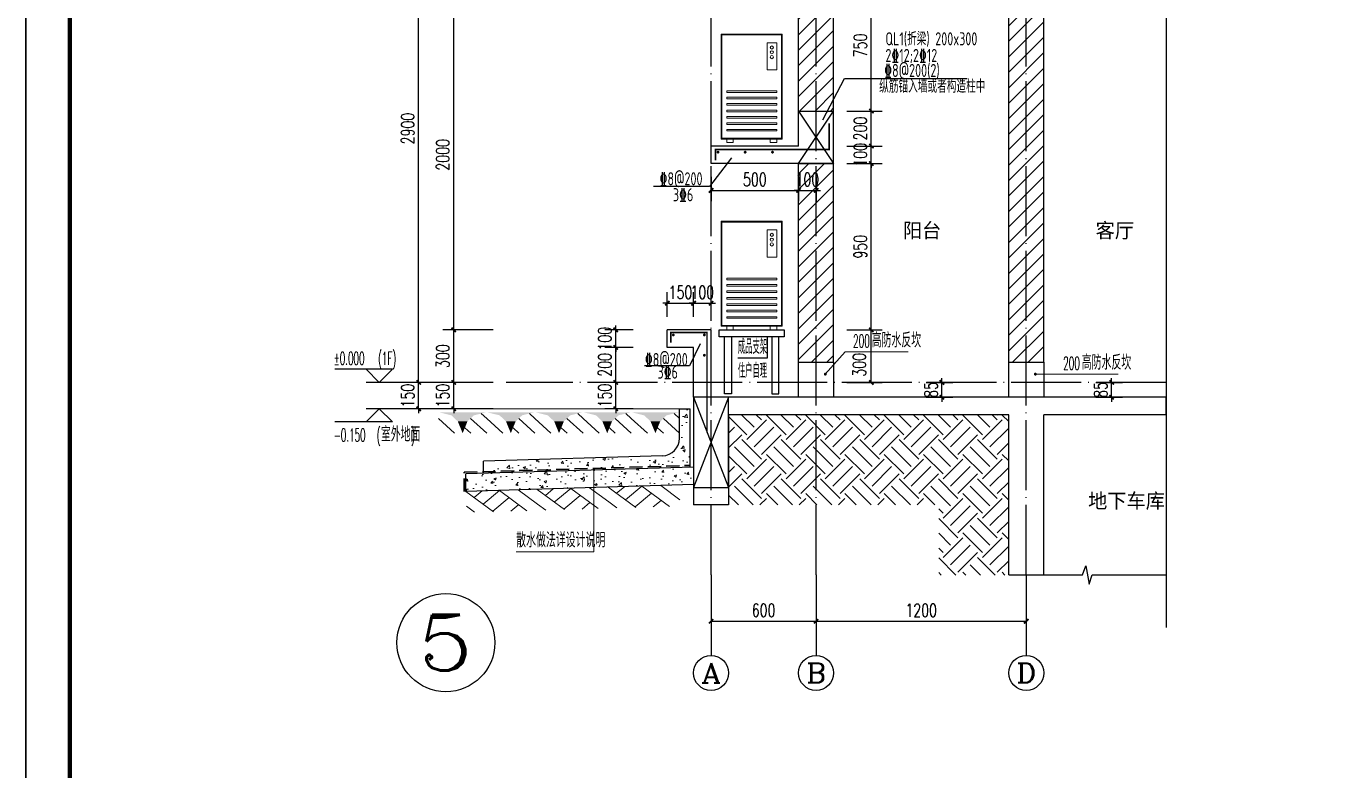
# Model space of a CAD drawing. Extents: x 393367 to 3005760, y 4998 to 826018.
# Drawn here: x 2850755 to 2858180, y 441429 to 445679 of the extents above; entities that cross this region are included whole.
import ezdxf
from ezdxf.enums import TextEntityAlignment as Align

# ---------------------------------------------------------------- set-up
doc = ezdxf.new("R2010")
doc.units = 0
doc.header["$LTSCALE"] = 1000
doc.linetypes.add('DASH', pattern=[0.35, 0.25, -0.1])
doc.linetypes.add('DOTE', pattern=[2.42, 2, -0.2, 0.02, -0.2])
doc.layers.get('0').update_dxf_attribs({"linetype": 'CONTINUOUS'})
doc.layers.get('Defpoints').update_dxf_attribs({"linetype": 'CONTINUOUS'})
for name, color, linetype in [('AXIS', 3, 'CONTINUOUS'), ('AXIS_TEXT', 7, 'CONTINUOUS'), ('COLUMN', 140, 'CONTINUOUS'), ('DIM_ELEV', 3, 'CONTINUOUS'), ('DIM_SYMB', 3, 'CONTINUOUS'), ('DOTE', 8, 'DOTE'), ('PUB_DIM', 3, 'CONTINUOUS'), ('PUB_HATCH', 8, 'CONTINUOUS'), ('PUB_TEXT', 7, 'CONTINUOUS'), ('S-大样-砼线', 7, 'CONTINUOUS'), ('S-引出线', 40, 'CONTINUOUS'), ('TEXT', 7, 'CONTINUOUS'), ('WALL', 130, 'CONTINUOUS'), ('图框', 7, 'CONTINUOUS'), ('空调外机', 8, 'CONTINUOUS')]:
    doc.layers.add(name, color=color, linetype=linetype)
for name, color, linetype, lineweight in [('DIM_IDEN', 3, 'CONTINUOUS', 15), ('REIN', 1, 'CONTINUOUS', 18), ('填充', 251, 'CONTINUOUS', 5), ('平面-排水沟', 86, 'CONTINUOUS', 15), ('平面-空调室外机', 143, 'CONTINUOUS', 9), ('立面-中轮廓线', 30, 'CONTINUOUS', 35), ('粉刷', 251, 'CONTINUOUS', 9)]:
    doc.layers.add(name, color=color, linetype=linetype, lineweight=lineweight)
doc.layers.add('yichutu', color=7, linetype='CONTINUOUS', true_color=0xffffff, plot=False)
doc.styles.add('_TCH_AXIS', font='COMPLEX', dxfattribs={"bigfont": 'GBCBIG'})
doc.styles.add('_TCH_DIM', font='simplex.shx', dxfattribs={"width": 0.65, "bigfont": 'gbcbig.shx'})
doc.styles.add('_TCH_DIM_T3', font='SIMPLEX', dxfattribs={"width": 0.705882, "bigfont": 'GBCBIG'})
doc.styles.add('COMPLEX', font='COMPLEX')
doc.styles.add('DIM_FONT_T3', font='SIMPLEX', dxfattribs={"width": 0.705882, "bigfont": 'GBCBIG'})
doc.styles.add('TSSD_Rein', font='Tssdeng.shx', dxfattribs={"width": 0.7, "bigfont": 'hztxt.shx'})
doc.dimstyles.new('_TCH_ARCH&&25', dxfattribs={"dimtxt": 74.375, "dimasz": 25, "dimexe": 62.5, "dimexo": 75, "dimgap": 25, "dimtad": 1, "dimdec": 0, "dimzin": 0, "dimdsep": 46, "dimtxsty": '_TCH_DIM_T3', "dimblk": 'ARCHTICK', "dimcen": 0.09, "dimclrt": 7, "dimazin": 2, "dimtfac": 1, "dimtdec": 0, "dimtix": 1, "dimtmove": 2, "dimatfit": 3, "dimfxl": 1, "dimtolj": 1, "dimtzin": 0, "dimarcsym": 0})
pattern_1 = [(45, (1989258.5, 569628.79), (0, 224.506403), [158.75, -158.75]), (45, (1989216.41, 569670.88), (0, 224.506403), [158.75, -158.75]), (45, (1989174.32, 569712.98), (0, 224.506403), [158.75, -158.75]), (135, (1989174.32, 569741.04), (-224.506403, 0), [158.75, -158.75]), (135, (1989216.41, 569783.13), (-224.506403, 0), [158.75, -158.75]), (135, (1989258.5, 569825.23), (-224.506403, 0), [158.75, -158.75])]
pattern_2 = [(50, (28072.99, 249033.25), (143.452037, -12.550427), [15, -165]), (355, (28072.99, 249033.25), (-27.750267, 150.438427), [12, -132]), (100.4514, (28084.94, 249032.2), (115.701876, 137.88791), [12.74804, -140.22842]), (46.1842, (28072.99, 249073.25), (213.44821, -33.1038), [22.5, -247.5]), (96.6356, (28090.77, 249070.5), (186.93254, 194.82357), [19.12206, -210.3426]), (351.1842, (28072.99, 249073.25), (186.93239, 194.82372), [18, -198]), (21, (28092.99, 249063.25), (119.38141, -80.52378), [15, -165]), (326, (28092.99, 249063.25), (48.663066, 145.03001), [12, -132]), (71.4514, (28102.93, 249056.54), (168.044526, 64.5061), [12.74804, -140.22842]), (37.5, (28072.986, 249033.25), (2.431971, 66.578771), [0, -130.4, 0, -134, 0, -132.5]), (7.5, (28072.986, 249033.25), (52.613907, 78.882342), [0, -76.4, 0, -127.4, 0, -50.5]), (327.5, (28028.386, 249033.25), (106.764487, -4.510974), [0, -50, 0, -156, 0, -207]), (317.5, (28008.39, 249033.25), (116.637234, 20.020996), [0, -65, 0, -103.6, 0, -147])]
pattern_3 = [(45, (2411524.25, 612130.613), (-44.1941915, 44.1941915), [])]

# ---------------------------------------------------------------- blocks, each defined once
blk = doc.blocks.new('GFDDDDRG')
at = {"layer": '图框'}
blk.add_lwpolyline([(923310, -107437), (923310, -159999), (893610, -159999), (893610, -107437)], close=True, dxfattribs=at)
blk.add_lwpolyline([(923310, -107437), (923310, -159999), (893610, -159999), (893610, -107437)], close=True, dxfattribs=at)
at = {"layer": '图框', "const_width": 50}
blk.add_lwpolyline([(894110, -159499), (922810, -159499), (922810, -108687), (894110, -108687)], close=True, dxfattribs=at)
blk = doc.blocks.new('$LINEPAT$素土夯实')
at = {"color": 0}
for p, q in [((0, -210), (210, 0)), ((120, -300), (420, 0)), ((420, 0), (608, -188)), ((495, -300), (795, 0)), ((615, 0), (705, -90)), ((315, -105), (502, -293)), ((210, -210), (300, -300)), ((705, -300), (795, -210))]:
    blk.add_line(p, q, dxfattribs=at)
blk = doc.blocks.new('$LinePat$自然土壤')
at = {"color": 0}
for p, q in [((0, -90), (71, -19)), ((0, -300), (211, -89)), ((420, -300), (630, -90)), ((210, -300), (286, -224))]:
    blk.add_line(p, q, dxfattribs=at)
for points in [[(0, 0), (630, 0), (168, -45), (462, -45)], [(168, -45), (462, -45), (252, -132), (378, -132)], [(252, -132), (378, -132), (315, -300)]]:
    blk.add_solid(points, dxfattribs=at)
blk = doc.blocks.new('sanshui')
at = {"layer": '粉刷'}
h = blk.add_hatch(dxfattribs=at)
h.set_pattern_fill('混凝土', color=256, scale=20)
h.set_pattern_definition(pattern_2)
edge = h.paths.add_edge_path()
edge.add_line((346317.8, 427329.6), (346257.8, 427329.6))
edge.add_line((346257.8, 427329.6), (346257.8, 427160.3))
edge.add_arc((346157.8, 427160.3), 100, 271.71836, 360, ccw=False)
edge.add_line((346160.8, 427060.3), (345137.8, 427029.6))
edge.add_line((345137.8, 427029.6), (345137.8, 426969.6))
edge.add_line((345137.8, 426969.6), (346317.8, 427005))
edge.add_line((346317.8, 427005), (346317.8, 427329.6))
h = blk.add_hatch(dxfattribs=at)
h.set_pattern_fill('混凝土', color=256, scale=20)
h.set_pattern_definition(pattern_2)
h.paths.add_polyline_path([(346337.8, 426895.6), (346337.8, 426995.6), (345037.8, 426956.6), (345037.8, 426856.6)])
at = {"layer": 'COLUMN'}
for p, q in [((346257.8, 427329.6), (346317.8, 427329.6)), ((346257.8, 427160.3), (346257.8, 427329.6)), ((346317.8, 426995), (346317.8, 427329.6)), ((346160.8, 427060.3), (345137.8, 427029.6)), ((345137.8, 426959.6), (345137.8, 427029.6)), ((346338.1, 426995.6), (345037.8, 426956.6)), ((345037.8, 426856.6), (345037.8, 426956.6)), ((346338.1, 426895.6), (345037.8, 426856.6))]:
    blk.add_line(p, q, dxfattribs=at)
blk.add_arc((346157.8, 427160.3), 100, 271.71836, 0, dxfattribs=at)
at = {"layer": '立面-中轮廓线', "linetype": 'DASH', "ltscale": 0.3}
blk.add_lwpolyline([(345027.8, 426856.6), (345027.8, 426966.3), (346317.8, 427005)], dxfattribs=at)
at = {"layer": '粉刷'}
blk.add_line((344881.5, 427329.6), (346257.8, 427329.6), dxfattribs=at)
at = {"layer": '粉刷', "yscale": 0.4, "zscale": 0.4}
for name, p, xscale, rotation in [('$LinePat$自然土壤', (345156.8, 427309.6), -0.4369306507241237, 359.9999999999903), ('$LinePat$自然土壤', (345432, 427309.6), -0.4369306507241237, 359.9999999999903), ('$LinePat$自然土壤', (345707.3, 427309.6), -0.4369306507241237, 359.9999999999903), ('$LinePat$自然土壤', (345982.6, 427309.6), -0.4369306507241237, 359.9999999999903), ('$LinePat$自然土壤', (346257.8, 427309.6), -0.4369306507241237, 359.9999999999903), ('$LINEPAT$素土夯实', (345444.5, 426868.8), -0.5117605352322558, 1.718358001643932), ('$LINEPAT$素土夯实', (345851.2, 426881), -0.5117605352322558, 1.718358001643932), ('$LINEPAT$素土夯实', (346257.8, 426893.2), -0.5117605352322558, 1.718358001643932)]:
    blk.add_blockref(name, p, dxfattribs=dict(at, xscale=xscale, rotation=rotation))
blk = doc.blocks.new('kongtiao')
for p, q in [((-338.7, 49), (-338.7, -550.8)), ((11, 49), (-338.7, 49)), ((-334.1, 44.4), (-334.1, -546.2)), ((6.4, 44.4), (-334.1, 44.4)), ((6.4, -546.2), (6.4, 44.4)), ((11, -550.8), (11, 49)), ((-76.2, -0.5), (-76.2, -156.5)), ((-21.1, -0.5), (-76.2, -0.5)), ((-21.1, -156.5), (-21.1, -0.5)), ((-76.2, -156.5), (-21.1, -156.5)), ((-338.7, -550.8), (11, -550.8)), ((-334.1, -546.2), (6.4, -546.2)), ((-306.6, -550.8), (-306.6, -571.2)), ((-306.6, -571.2), (-269.8, -571.2)), ((-269.8, -571.2), (-269.8, -550.8)), ((-57.9, -571.2), (-57.9, -550.8)), ((-21.1, -571.2), (-57.9, -571.2)), ((-21.1, -550.8), (-21.1, -571.2))]:
    blk.add_line(p, q)
for points in [[(-306.6, -275.4), (-21.1, -275.4), (-21.1, -284.6), (-306.6, -284.6)], [(-306.6, -312.1), (-21.1, -312.1), (-21.1, -321.3), (-306.6, -321.3)], [(-306.6, -348.8), (-21.1, -348.8), (-21.1, -358), (-306.6, -358)], [(-306.6, -385.6), (-21.1, -385.6), (-21.1, -394.7), (-306.6, -394.7)], [(-306.6, -422.3), (-21.1, -422.3), (-21.1, -431.5), (-306.6, -431.5)], [(-306.6, -459), (-21.1, -459), (-21.1, -468.2), (-306.6, -468.2)], [(-306.6, -495.7), (-21.1, -495.7), (-21.1, -504.9), (-306.6, -504.9)]]:
    blk.add_lwpolyline(points, close=True)
for centre in [(-48.7, -28), (-48.7, -55.6), (-48.7, -83.1)]:
    blk.add_circle(centre, 9.18)
blk = doc.blocks.new('_ArchTick')
at = {"color": 0, "linetype": 'ByBlock', "const_width": 0.4}
blk.add_lwpolyline([(-0.5, -0.5), (0.5, 0.5)], dxfattribs=at)
blk = doc.blocks.new('*D1678')
at = {"layer": 'Defpoints', "color": 0, "transparency": 16777216}
for p in [(2855367.6, 445942.7), (2855582.8, 445942.7), (2855367.6, 445192.7)]:
    blk.add_point(p, dxfattribs=at)
at = {"layer": 'PUB_DIM', "color": 0, "lineweight": -2, "transparency": 16777216}
for p, q in [((2855442.6, 445942.7), (2855645.3, 445942.7)), ((2855582.8, 445192.7), (2855582.8, 445942.7)), ((2855442.6, 445192.7), (2855645.3, 445192.7))]:
    blk.add_line(p, q, dxfattribs=at)
at = {"layer": 'PUB_DIM', "color": 0, "lineweight": -2, "transparency": 16777216, "xscale": 25, "yscale": 25, "zscale": 25}
for p, rotation in [((2855582.8, 445942.7), 90), ((2855582.8, 445192.7), 270)]:
    blk.add_blockref('_ArchTick', p, dxfattribs=dict(at, rotation=rotation))
at = {"layer": 'PUB_DIM', "color": 7, "transparency": 16777216, "insert": (2855520.6, 445567.7), "char_height": 74.38, "attachment_point": 5, "rotation": 90, "style": '_TCH_DIM_T3'}
blk.add_mtext('\\A1;750', dxfattribs=at)
blk = doc.blocks.new('*D1679')
at = {"layer": 'Defpoints', "color": 0, "transparency": 16777216}
for p in [(2855367.6, 444992.7), (2855582.8, 444992.7), (2855367.6, 444892.7)]:
    blk.add_point(p, dxfattribs=at)
at = {"layer": 'PUB_DIM', "color": 0, "lineweight": -2, "transparency": 16777216}
for p, q in [((2855442.6, 444992.7), (2855645.3, 444992.7)), ((2855582.8, 444992.7), (2855582.8, 445017.7)), ((2855582.8, 444892.7), (2855582.8, 444992.7)), ((2855442.6, 444892.7), (2855645.3, 444892.7)), ((2855582.8, 444892.7), (2855582.8, 444867.7))]:
    blk.add_line(p, q, dxfattribs=at)
at = {"layer": 'PUB_DIM', "color": 0, "lineweight": -2, "transparency": 16777216, "xscale": 25, "yscale": 25, "zscale": 25}
for p, rotation in [((2855582.8, 444992.7), 270), ((2855582.8, 444892.7), 90)]:
    blk.add_blockref('_ArchTick', p, dxfattribs=dict(at, rotation=rotation))
at = {"layer": 'PUB_DIM', "color": 7, "transparency": 16777216, "insert": (2855520.6, 444942.7), "char_height": 74.38, "attachment_point": 5, "rotation": 90, "style": '_TCH_DIM_T3'}
blk.add_mtext('\\A1;100', dxfattribs=at)
blk = doc.blocks.new('*D1680')
at = {"layer": 'Defpoints', "color": 0, "transparency": 16777216}
for p in [(2855367.6, 444892.7), (2855582.8, 444892.7), (2855367.6, 443942.7)]:
    blk.add_point(p, dxfattribs=at)
at = {"layer": 'PUB_DIM', "color": 0, "lineweight": -2, "transparency": 16777216}
for p, q in [((2855442.6, 444892.7), (2855645.3, 444892.7)), ((2855582.8, 443942.7), (2855582.8, 444892.7)), ((2855442.6, 443942.7), (2855645.3, 443942.7))]:
    blk.add_line(p, q, dxfattribs=at)
at = {"layer": 'PUB_DIM', "color": 0, "lineweight": -2, "transparency": 16777216, "xscale": 25, "yscale": 25, "zscale": 25}
for p, rotation in [((2855582.8, 444892.7), 90), ((2855582.8, 443942.7), 270)]:
    blk.add_blockref('_ArchTick', p, dxfattribs=dict(at, rotation=rotation))
at = {"layer": 'PUB_DIM', "color": 7, "transparency": 16777216, "insert": (2855520.6, 444417.7), "char_height": 74.38, "attachment_point": 5, "rotation": 90, "style": '_TCH_DIM_T3'}
blk.add_mtext('\\A1;950', dxfattribs=at)
blk = doc.blocks.new('*D1681')
at = {"layer": 'Defpoints', "color": 0, "transparency": 16777216}
for p in [(2855367.6, 443942.7), (2855582.8, 443942.7), (2855367.6, 443642.7)]:
    blk.add_point(p, dxfattribs=at)
at = {"layer": 'PUB_DIM', "color": 0, "lineweight": -2, "transparency": 16777216}
for p, q in [((2855442.6, 443942.7), (2855645.3, 443942.7)), ((2855582.8, 443642.7), (2855582.8, 443942.7)), ((2855442.6, 443642.7), (2855645.3, 443642.7))]:
    blk.add_line(p, q, dxfattribs=at)
at = {"layer": 'PUB_DIM', "color": 0, "lineweight": -2, "transparency": 16777216, "xscale": 25, "yscale": 25, "zscale": 25}
for p, rotation in [((2855582.8, 443942.7), 90), ((2855582.8, 443642.7), 270)]:
    blk.add_blockref('_ArchTick', p, dxfattribs=dict(at, rotation=rotation))
at = {"layer": 'PUB_DIM', "color": 7, "transparency": 16777216, "insert": (2855514, 443743.1), "char_height": 74.38, "attachment_point": 5, "rotation": 90, "style": '_TCH_DIM_T3'}
blk.add_mtext('\\A1;300', dxfattribs=at)
blk = doc.blocks.new('*D1684')
at = {"layer": 'Defpoints', "color": 0, "transparency": 16777216}
for p in [(2854667.6, 444892.7), (2855167.6, 444892.7), (2855167.6, 444739.6)]:
    blk.add_point(p, dxfattribs=at)
at = {"layer": 'PUB_DIM', "color": 0, "lineweight": -2, "transparency": 16777216}
for p, q in [((2854667.6, 444817.7), (2854667.6, 444677.1)), ((2855167.6, 444817.7), (2855167.6, 444677.1)), ((2854667.6, 444739.6), (2855167.6, 444739.6))]:
    blk.add_line(p, q, dxfattribs=at)
at = {"layer": 'PUB_DIM', "color": 0, "lineweight": -2, "transparency": 16777216, "xscale": 25, "yscale": 25, "zscale": 25, "rotation": 180}
blk.add_blockref('_ArchTick', (2854667.6, 444739.6), dxfattribs=at)
at = {"layer": 'PUB_DIM', "color": 0, "lineweight": -2, "transparency": 16777216, "xscale": 25, "yscale": 25, "zscale": 25}
blk.add_blockref('_ArchTick', (2855167.6, 444739.6), dxfattribs=at)
at = {"layer": 'PUB_DIM', "color": 7, "transparency": 16777216, "insert": (2854917.6, 444801.8), "char_height": 74.38, "attachment_point": 5, "style": '_TCH_DIM_T3'}
blk.add_mtext('\\A1;500', dxfattribs=at)
blk = doc.blocks.new('*D1685')
at = {"layer": 'Defpoints', "color": 0, "transparency": 16777216}
for p in [(2855167.6, 444892.7), (2855267.6, 444892.7), (2855267.6, 444739.6)]:
    blk.add_point(p, dxfattribs=at)
at = {"layer": 'PUB_DIM', "color": 0, "lineweight": -2, "transparency": 16777216}
for p, q in [((2855167.6, 444817.7), (2855167.6, 444677.1)), ((2855267.6, 444817.7), (2855267.6, 444677.1)), ((2855167.6, 444739.6), (2855142.6, 444739.6)), ((2855167.6, 444739.6), (2855267.6, 444739.6)), ((2855267.6, 444739.6), (2855292.6, 444739.6))]:
    blk.add_line(p, q, dxfattribs=at)
at = {"layer": 'PUB_DIM', "color": 0, "lineweight": -2, "transparency": 16777216, "xscale": 25, "yscale": 25, "zscale": 25}
blk.add_blockref('_ArchTick', (2855167.6, 444739.6), dxfattribs=at)
at = {"layer": 'PUB_DIM', "color": 0, "lineweight": -2, "transparency": 16777216, "xscale": 25, "yscale": 25, "zscale": 25, "rotation": 180}
blk.add_blockref('_ArchTick', (2855267.6, 444739.6), dxfattribs=at)
at = {"layer": 'PUB_DIM', "color": 7, "transparency": 16777216, "insert": (2855217.6, 444801.8), "char_height": 74.38, "attachment_point": 5, "style": '_TCH_DIM_T3'}
blk.add_mtext('\\A1;100', dxfattribs=at)
blk = doc.blocks.new('*D1195')
at = {"layer": 'Defpoints', "color": 0, "transparency": 16777216}
for p in [(2855820.3, 443642.7), (2855986.2, 443642.7), (2855820.3, 443557.7)]:
    blk.add_point(p, dxfattribs=at)
at = {"layer": 'PUB_DIM', "color": 0, "lineweight": -2, "transparency": 16777216}
for p, q in [((2855986.2, 443642.7), (2855986.2, 443667.7)), ((2855895.3, 443642.7), (2856048.7, 443642.7)), ((2855986.2, 443557.7), (2855986.2, 443642.7)), ((2855895.3, 443557.7), (2856048.7, 443557.7)), ((2855986.2, 443557.7), (2855986.2, 443532.7))]:
    blk.add_line(p, q, dxfattribs=at)
at = {"layer": 'PUB_DIM', "color": 0, "lineweight": -2, "transparency": 16777216, "xscale": 25, "yscale": 25, "zscale": 25}
for p, rotation in [((2855986.2, 443642.7), 270), ((2855986.2, 443557.7), 90)]:
    blk.add_blockref('_ArchTick', p, dxfattribs=dict(at, rotation=rotation))
at = {"layer": 'PUB_DIM', "color": 7, "transparency": 16777216, "insert": (2855924, 443600.2), "char_height": 74.38, "attachment_point": 5, "rotation": 90, "style": '_TCH_DIM_T3'}
blk.add_mtext('\\A1;85', dxfattribs=at)
blk = doc.blocks.new('*D1269')
at = {"layer": 'Defpoints', "color": 0, "transparency": 16777216}
for p in [(2854567.6, 444095), (2854417.6, 443942.7), (2854567.6, 443942.7)]:
    blk.add_point(p, dxfattribs=at)
at = {"layer": 'PUB_DIM', "color": 0, "lineweight": -2, "transparency": 16777216}
for p, q in [((2854417.6, 444095), (2854392.6, 444095)), ((2854417.6, 444017.7), (2854417.6, 444157.5)), ((2854417.6, 444095), (2854567.6, 444095)), ((2854567.6, 444017.7), (2854567.6, 444157.5)), ((2854567.6, 444095), (2854592.6, 444095))]:
    blk.add_line(p, q, dxfattribs=at)
at = {"layer": 'PUB_DIM', "color": 0, "lineweight": -2, "transparency": 16777216, "xscale": 25, "yscale": 25, "zscale": 25}
blk.add_blockref('_ArchTick', (2854417.6, 444095), dxfattribs=at)
at = {"layer": 'PUB_DIM', "color": 0, "lineweight": -2, "transparency": 16777216, "xscale": 25, "yscale": 25, "zscale": 25, "rotation": 180}
blk.add_blockref('_ArchTick', (2854567.6, 444095), dxfattribs=at)
at = {"layer": 'PUB_DIM', "color": 7, "transparency": 16777216, "insert": (2854492.6, 444157.2), "char_height": 74.38, "attachment_point": 5, "style": '_TCH_DIM_T3'}
blk.add_mtext('\\A1;150', dxfattribs=at)
blk = doc.blocks.new('*D1270')
at = {"layer": 'Defpoints', "color": 0, "transparency": 16777216}
for p in [(2854667.6, 444095), (2854567.6, 443942.7), (2854667.6, 443942.7)]:
    blk.add_point(p, dxfattribs=at)
at = {"layer": 'PUB_DIM', "color": 0, "lineweight": -2, "transparency": 16777216}
for p, q in [((2854567.6, 444095), (2854542.6, 444095)), ((2854567.6, 444017.7), (2854567.6, 444157.5)), ((2854567.6, 444095), (2854667.6, 444095)), ((2854667.6, 444017.7), (2854667.6, 444157.5)), ((2854667.6, 444095), (2854692.6, 444095))]:
    blk.add_line(p, q, dxfattribs=at)
at = {"layer": 'PUB_DIM', "color": 0, "lineweight": -2, "transparency": 16777216, "xscale": 25, "yscale": 25, "zscale": 25}
blk.add_blockref('_ArchTick', (2854567.6, 444095), dxfattribs=at)
at = {"layer": 'PUB_DIM', "color": 0, "lineweight": -2, "transparency": 16777216, "xscale": 25, "yscale": 25, "zscale": 25, "rotation": 180}
blk.add_blockref('_ArchTick', (2854667.6, 444095), dxfattribs=at)
at = {"layer": 'PUB_DIM', "color": 7, "transparency": 16777216, "insert": (2854617.6, 444157.2), "char_height": 74.38, "attachment_point": 5, "style": '_TCH_DIM_T3'}
blk.add_mtext('\\A1;100', dxfattribs=at)
blk = doc.blocks.new('*D1271')
at = {"layer": 'Defpoints', "color": 0, "transparency": 16777216}
for p in [(2854123, 443942.7), (2854297.6, 443942.7), (2854297.6, 443842.7)]:
    blk.add_point(p, dxfattribs=at)
at = {"layer": 'PUB_DIM', "color": 0, "lineweight": -2, "transparency": 16777216}
for p, q in [((2854222.6, 443942.7), (2854060.5, 443942.7)), ((2854123, 443942.7), (2854123, 443967.7)), ((2854123, 443842.7), (2854123, 443942.7)), ((2854222.6, 443842.7), (2854060.5, 443842.7)), ((2854123, 443842.7), (2854123, 443817.7))]:
    blk.add_line(p, q, dxfattribs=at)
at = {"layer": 'PUB_DIM', "color": 0, "lineweight": -2, "transparency": 16777216, "xscale": 25, "yscale": 25, "zscale": 25}
for p, rotation in [((2854123, 443942.7), 270), ((2854123, 443842.7), 90)]:
    blk.add_blockref('_ArchTick', p, dxfattribs=dict(at, rotation=rotation))
at = {"layer": 'PUB_DIM', "color": 7, "transparency": 16777216, "insert": (2854060.8, 443892.7), "char_height": 74.38, "attachment_point": 5, "rotation": 90, "style": '_TCH_DIM_T3'}
blk.add_mtext('\\A1;100', dxfattribs=at)
blk = doc.blocks.new('*D1272')
at = {"layer": 'Defpoints', "color": 0, "transparency": 16777216}
for p in [(2854123, 443842.7), (2854297.6, 443842.7), (2854297.6, 443642.7)]:
    blk.add_point(p, dxfattribs=at)
at = {"layer": 'PUB_DIM', "color": 0, "lineweight": -2, "transparency": 16777216}
for p, q in [((2854222.6, 443842.7), (2854060.5, 443842.7)), ((2854123, 443642.7), (2854123, 443842.7)), ((2854222.6, 443642.7), (2854060.5, 443642.7))]:
    blk.add_line(p, q, dxfattribs=at)
at = {"layer": 'PUB_DIM', "color": 0, "lineweight": -2, "transparency": 16777216, "xscale": 25, "yscale": 25, "zscale": 25}
for p, rotation in [((2854123, 443842.7), 90), ((2854123, 443642.7), 270)]:
    blk.add_blockref('_ArchTick', p, dxfattribs=dict(at, rotation=rotation))
at = {"layer": 'PUB_DIM', "color": 7, "transparency": 16777216, "insert": (2854060.8, 443742.7), "char_height": 74.38, "attachment_point": 5, "rotation": 90, "style": '_TCH_DIM_T3'}
blk.add_mtext('\\A1;200', dxfattribs=at)
blk = doc.blocks.new('*D1273')
at = {"layer": 'Defpoints', "color": 0, "transparency": 16777216}
for p in [(2854123, 443642.7), (2854297.6, 443642.7), (2854297.6, 443492.7)]:
    blk.add_point(p, dxfattribs=at)
at = {"layer": 'PUB_DIM', "color": 0, "lineweight": -2, "transparency": 16777216}
for p, q in [((2854123, 443642.7), (2854123, 443667.7)), ((2854222.6, 443642.7), (2854060.5, 443642.7)), ((2854123, 443492.7), (2854123, 443642.7)), ((2854222.6, 443492.7), (2854060.5, 443492.7)), ((2854123, 443492.7), (2854123, 443467.7))]:
    blk.add_line(p, q, dxfattribs=at)
at = {"layer": 'PUB_DIM', "color": 0, "lineweight": -2, "transparency": 16777216, "xscale": 25, "yscale": 25, "zscale": 25}
for p, rotation in [((2854123, 443642.7), 270), ((2854123, 443492.7), 90)]:
    blk.add_blockref('_ArchTick', p, dxfattribs=dict(at, rotation=rotation))
at = {"layer": 'PUB_DIM', "color": 7, "transparency": 16777216, "insert": (2854060.8, 443567.7), "char_height": 74.38, "attachment_point": 5, "rotation": 90, "style": '_TCH_DIM_T3'}
blk.add_mtext('\\A1;150', dxfattribs=at)
blk = doc.blocks.new('*D1274')
at = {"layer": 'Defpoints', "color": 0, "transparency": 16777216}
for p in [(2856789.6, 443642.7), (2856955.5, 443642.7), (2856789.6, 443557.7)]:
    blk.add_point(p, dxfattribs=at)
at = {"layer": 'PUB_DIM', "color": 0, "lineweight": -2, "transparency": 16777216}
for p, q in [((2856955.5, 443642.7), (2856955.5, 443667.7)), ((2856864.6, 443642.7), (2857018, 443642.7)), ((2856955.5, 443557.7), (2856955.5, 443642.7)), ((2856864.6, 443557.7), (2857018, 443557.7)), ((2856955.5, 443557.7), (2856955.5, 443532.7))]:
    blk.add_line(p, q, dxfattribs=at)
at = {"layer": 'PUB_DIM', "color": 0, "lineweight": -2, "transparency": 16777216, "xscale": 25, "yscale": 25, "zscale": 25}
for p, rotation in [((2856955.5, 443642.7), 270), ((2856955.5, 443557.7), 90)]:
    blk.add_blockref('_ArchTick', p, dxfattribs=dict(at, rotation=rotation))
at = {"layer": 'PUB_DIM', "color": 7, "transparency": 16777216, "insert": (2856893.3, 443600.2), "char_height": 74.38, "attachment_point": 5, "rotation": 90, "style": '_TCH_DIM_T3'}
blk.add_mtext('\\A1;85', dxfattribs=at)
blk = doc.blocks.new('*D1291')
at = {"layer": 'AXIS', "color": 0, "lineweight": -2, "transparency": 16777216}
for p, q in [((2854667.6, 442467.7), (2854667.6, 442216.2)), ((2855267.6, 442467.7), (2855267.6, 442216.2)), ((2854667.6, 442278.7), (2855267.6, 442278.7))]:
    blk.add_line(p, q, dxfattribs=at)
at = {"layer": 'Defpoints', "color": 0, "transparency": 16777216}
for p in [(2854667.6, 442542.7), (2855267.6, 442542.7), (2855267.6, 442278.7)]:
    blk.add_point(p, dxfattribs=at)
at = {"layer": 'AXIS', "color": 0, "lineweight": -2, "transparency": 16777216, "xscale": 25, "yscale": 25, "zscale": 25, "rotation": 180}
blk.add_blockref('_ArchTick', (2854667.6, 442278.7), dxfattribs=at)
at = {"layer": 'AXIS', "color": 0, "lineweight": -2, "transparency": 16777216, "xscale": 25, "yscale": 25, "zscale": 25}
blk.add_blockref('_ArchTick', (2855267.6, 442278.7), dxfattribs=at)
at = {"layer": 'AXIS', "color": 7, "transparency": 16777216, "insert": (2854967.6, 442340.9), "char_height": 74.38, "attachment_point": 5, "style": '_TCH_DIM_T3'}
blk.add_mtext('\\A1;600', dxfattribs=at)
blk = doc.blocks.new('*D1292')
at = {"layer": 'AXIS', "color": 0, "lineweight": -2, "transparency": 16777216}
for p, q in [((2855267.6, 442467.7), (2855267.6, 442216.2)), ((2856467.6, 442467.7), (2856467.6, 442216.2)), ((2855267.6, 442278.7), (2856467.6, 442278.7))]:
    blk.add_line(p, q, dxfattribs=at)
at = {"layer": 'Defpoints', "color": 0, "transparency": 16777216}
for p in [(2855267.6, 442542.7), (2856467.6, 442542.7), (2856467.6, 442278.7)]:
    blk.add_point(p, dxfattribs=at)
at = {"layer": 'AXIS', "color": 0, "lineweight": -2, "transparency": 16777216, "xscale": 25, "yscale": 25, "zscale": 25, "rotation": 180}
blk.add_blockref('_ArchTick', (2855267.6, 442278.7), dxfattribs=at)
at = {"layer": 'AXIS', "color": 0, "lineweight": -2, "transparency": 16777216, "xscale": 25, "yscale": 25, "zscale": 25}
blk.add_blockref('_ArchTick', (2856467.6, 442278.7), dxfattribs=at)
at = {"layer": 'AXIS', "color": 7, "transparency": 16777216, "insert": (2855867.6, 442340.9), "char_height": 74.38, "attachment_point": 5, "style": '_TCH_DIM_T3'}
blk.add_mtext('\\A1;1200', dxfattribs=at)
blk = doc.blocks.new('*D1296')
at = {"layer": 'Defpoints', "color": 0, "transparency": 16777216}
for p in [(2853197.4, 443642.7), (2853497.4, 443642.7), (2853497.4, 443492.2)]:
    blk.add_point(p, dxfattribs=at)
at = {"layer": 'PUB_DIM', "color": 0, "lineweight": -2, "transparency": 16777216}
for p, q in [((2853197.4, 443642.7), (2853197.4, 443667.7)), ((2853422.4, 443642.7), (2853134.9, 443642.7)), ((2853197.4, 443492.2), (2853197.4, 443642.7)), ((2853422.4, 443492.2), (2853134.9, 443492.2)), ((2853197.4, 443492.2), (2853197.4, 443467.2))]:
    blk.add_line(p, q, dxfattribs=at)
at = {"layer": 'PUB_DIM', "color": 0, "lineweight": -2, "transparency": 16777216, "xscale": 25, "yscale": 25, "zscale": 25}
for p, rotation in [((2853197.4, 443642.7), 270), ((2853197.4, 443492.2), 90)]:
    blk.add_blockref('_ArchTick', p, dxfattribs=dict(at, rotation=rotation))
at = {"layer": 'PUB_DIM', "color": 7, "transparency": 16777216, "insert": (2853135.2, 443567.5), "char_height": 74.38, "attachment_point": 5, "rotation": 90, "style": '_TCH_DIM_T3'}
blk.add_mtext('\\A1;150', dxfattribs=at)
blk = doc.blocks.new('*D1297')
at = {"layer": 'Defpoints', "color": 0, "transparency": 16777216}
for p in [(2853197.4, 443942.7), (2853497.4, 443942.7), (2853497.4, 443642.7)]:
    blk.add_point(p, dxfattribs=at)
at = {"layer": 'PUB_DIM', "color": 0, "lineweight": -2, "transparency": 16777216}
for p, q in [((2853422.4, 443942.7), (2853134.9, 443942.7)), ((2853197.4, 443642.7), (2853197.4, 443942.7)), ((2853422.4, 443642.7), (2853134.9, 443642.7))]:
    blk.add_line(p, q, dxfattribs=at)
at = {"layer": 'PUB_DIM', "color": 0, "lineweight": -2, "transparency": 16777216, "xscale": 25, "yscale": 25, "zscale": 25}
for p, rotation in [((2853197.4, 443942.7), 90), ((2853197.4, 443642.7), 270)]:
    blk.add_blockref('_ArchTick', p, dxfattribs=dict(at, rotation=rotation))
at = {"layer": 'PUB_DIM', "color": 7, "transparency": 16777216, "insert": (2853135.2, 443792.7), "char_height": 74.38, "attachment_point": 5, "rotation": 90, "style": '_TCH_DIM_T3'}
blk.add_mtext('\\A1;300', dxfattribs=at)
blk = doc.blocks.new('*D1298')
at = {"layer": 'Defpoints', "color": 0, "transparency": 16777216}
for p in [(2853197.4, 445942.7), (2853497.4, 445942.7), (2853497.4, 443942.7)]:
    blk.add_point(p, dxfattribs=at)
at = {"layer": 'PUB_DIM', "color": 0, "lineweight": -2, "transparency": 16777216}
for p, q in [((2853422.4, 445942.7), (2853134.9, 445942.7)), ((2853197.4, 443942.7), (2853197.4, 445942.7)), ((2853422.4, 443942.7), (2853134.9, 443942.7))]:
    blk.add_line(p, q, dxfattribs=at)
at = {"layer": 'PUB_DIM', "color": 0, "lineweight": -2, "transparency": 16777216, "xscale": 25, "yscale": 25, "zscale": 25}
for p, rotation in [((2853197.4, 445942.7), 90), ((2853197.4, 443942.7), 270)]:
    blk.add_blockref('_ArchTick', p, dxfattribs=dict(at, rotation=rotation))
at = {"layer": 'PUB_DIM', "color": 7, "transparency": 16777216, "insert": (2853135.2, 444942.7), "char_height": 74.38, "attachment_point": 5, "rotation": 90, "style": '_TCH_DIM_T3'}
blk.add_mtext('\\A1;2000', dxfattribs=at)
blk = doc.blocks.new('*D1316')
at = {"layer": 'Defpoints', "color": 0, "transparency": 16777216}
for p in [(2852997.4, 443642.7), (2853497.4, 443642.7), (2853497.4, 443492.2)]:
    blk.add_point(p, dxfattribs=at)
at = {"layer": 'PUB_DIM', "color": 0, "lineweight": -2, "transparency": 16777216}
for p, q in [((2852997.4, 443642.7), (2852997.4, 443667.7)), ((2853422.4, 443642.7), (2852934.9, 443642.7)), ((2852997.4, 443492.2), (2852997.4, 443642.7)), ((2853422.4, 443492.2), (2852934.9, 443492.2)), ((2852997.4, 443492.2), (2852997.4, 443467.2))]:
    blk.add_line(p, q, dxfattribs=at)
at = {"layer": 'PUB_DIM', "color": 0, "lineweight": -2, "transparency": 16777216, "xscale": 25, "yscale": 25, "zscale": 25}
for p, rotation in [((2852997.4, 443642.7), 270), ((2852997.4, 443492.2), 90)]:
    blk.add_blockref('_ArchTick', p, dxfattribs=dict(at, rotation=rotation))
at = {"layer": 'PUB_DIM', "color": 7, "transparency": 16777216, "insert": (2852935.2, 443567.5), "char_height": 74.38, "attachment_point": 5, "rotation": 90, "style": '_TCH_DIM_T3'}
blk.add_mtext('\\A1;150', dxfattribs=at)
blk = doc.blocks.new('*D1317')
at = {"layer": 'Defpoints', "color": 0, "transparency": 16777216}
for p in [(2852997.4, 446542.7), (2853497.4, 446542.7), (2853497.4, 443642.7)]:
    blk.add_point(p, dxfattribs=at)
at = {"layer": 'PUB_DIM', "color": 0, "lineweight": -2, "transparency": 16777216}
for p, q in [((2853422.4, 446542.7), (2852934.9, 446542.7)), ((2852997.4, 443642.7), (2852997.4, 446542.7)), ((2853422.4, 443642.7), (2852934.9, 443642.7))]:
    blk.add_line(p, q, dxfattribs=at)
at = {"layer": 'PUB_DIM', "color": 0, "lineweight": -2, "transparency": 16777216, "xscale": 25, "yscale": 25, "zscale": 25}
for p, rotation in [((2852997.4, 446542.7), 90), ((2852997.4, 443642.7), 270)]:
    blk.add_blockref('_ArchTick', p, dxfattribs=dict(at, rotation=rotation))
at = {"layer": 'PUB_DIM', "color": 7, "transparency": 16777216, "insert": (2852935.2, 445092.7), "char_height": 74.38, "attachment_point": 5, "rotation": 90, "style": '_TCH_DIM_T3'}
blk.add_mtext('\\A1;2900', dxfattribs=at)
blk = doc.blocks.new('_axiso')
blk.add_circle((0, 0), 0.5)
at = {"layer": 'AXIS_TEXT', "style": 'COMPLEX', "width": 1.041667}
blk.add_attdef('A', text='', height=0.56, dxfattribs=at).set_placement((-0.25, -0.28), (0.25, -0.28), align=Align.FIT)
blk = doc.blocks.new('A$C5D8418BC')
at = {"layer": 'REIN'}
blk.add_lwpolyline([(150.9, 827.1, 9, 9, 0), (150.9, 885.3, 9, 9, 0), (357.8, 885.3, 9, 9, 0), (357.8, 313.8, 9, 9, 0)], format="xyseb", dxfattribs=at)
at = {"layer": 'REIN', "const_width": 8}
for points in [[(161.2, 870.9, 1), (169.2, 870.9, 1)], [(338.6, 871.5, 1), (346.6, 871.5, 1)], [(338.6, 755.3, 1), (346.6, 755.3, 1)]]:
    blk.add_lwpolyline(points, format="xyb", close=True, dxfattribs=at)
at = {"layer": 'S-大样-砼线'}
for p, q in [((280.8, 515), (480.8, 0)), ((480.9, 515), (280.9, 0))]:
    blk.add_line(p, q, dxfattribs=at)
blk.add_lwpolyline([(480.8, 515), (280.8, 515), (280.8, 0), (480.8, 0)], close=True, dxfattribs=at)
at = {"layer": 'S-引出线'}
blk.add_lwpolyline([(318.6, 820.3), (257, 693.9), (0, 693.9)], dxfattribs=at)
at = {"layer": 'TEXT', "style": 'TSSD_Rein', "width": 0.7}
for s, p in [('%%1328@200', (2.7, 693.2)), ('3%%1326', (75, 621.6))]:
    blk.add_text(s, height=75, rotation=0, dxfattribs=at).set_placement(p)
blk = doc.blocks.new('*D1858')
at = {"layer": 'Defpoints', "color": 0, "transparency": 16777216}
for p in [(2855367.6, 445192.7), (2855582.8, 445192.7), (2855367.6, 444992.7)]:
    blk.add_point(p, dxfattribs=at)
at = {"layer": 'PUB_DIM', "color": 0, "lineweight": -2, "transparency": 16777216}
for p, q in [((2855442.6, 445192.7), (2855645.3, 445192.7)), ((2855582.8, 444992.7), (2855582.8, 445192.7)), ((2855442.6, 444992.7), (2855645.3, 444992.7))]:
    blk.add_line(p, q, dxfattribs=at)
at = {"layer": 'PUB_DIM', "color": 0, "lineweight": -2, "transparency": 16777216, "xscale": 25, "yscale": 25, "zscale": 25}
for p, rotation in [((2855582.8, 445192.7), 90), ((2855582.8, 444992.7), 270)]:
    blk.add_blockref('_ArchTick', p, dxfattribs=dict(at, rotation=rotation))
at = {"layer": 'PUB_DIM', "color": 7, "transparency": 16777216, "insert": (2855520.6, 445092.7), "char_height": 74.38, "attachment_point": 5, "rotation": 90, "style": '_TCH_DIM_T3'}
blk.add_mtext('\\A1;200', dxfattribs=at)
blk = doc.blocks.new('A$C20D030C9')
at = {"layer": 'REIN'}
blk.add_lwpolyline([(353.3, 229, 9, 9, 0), (353.3, 289.8, 9, 9, 0), (1002.6, 289.8, 9, 9, 0), (1002.6, 440, 9, 9, 0)], format="xyseb", dxfattribs=at)
at = {"layer": 'REIN', "const_width": 8}
for points in [[(363.9, 275, 1), (371.9, 275, 1)], [(518.6, 275, 1), (526.6, 275, 1)], [(674.8, 275, 1), (682.8, 275, 1)]]:
    blk.add_lwpolyline(points, format="xyb", close=True, dxfattribs=at)
at = {"layer": 'S-引出线'}
for points in [[(965.6, 460.1), (1090.5, 695.1), (1790.6, 695.1)], [(445.2, 242.7), (318.6, 79.6), (0, 79.6)]]:
    blk.add_lwpolyline(points, dxfattribs=at)
at = {"layer": 'TEXT'}
for p, q in [((828, 209.8), (1028, 509.8)), ((828, 509.8), (1028, 209.8))]:
    blk.add_line(p, q, dxfattribs=at)
at = {"layer": 'TEXT', "style": 'TSSD_Rein', "width": 0.7}
for s, p in [('QL1(折梁) 200x300', (1323.9, 885)), ('2%%13212;2%%13212', (1323.9, 789.9)), ('%%1328@200(2)', (1316.9, 704.2)), ('纵筋锚入墙或者构造柱中', (1288.3, 613.9)), ('%%1328@200', (33.9, 85.5)), ('3%%1326', (110.1, -5.8))]:
    blk.add_text(s, height=75, rotation=0, dxfattribs=at).set_placement(p)
blk = doc.blocks.new('yct-525-297-26250-14850-50-3002')
at = {"layer": 'yichutu', "color": 7, "true_color": 0xffffff}
blk.add_lwpolyline([(0, 0), (0, 14850), (26250, 14850), (26250, 0)], close=True, dxfattribs=at)

msp = doc.modelspace()

# ---------------------------------------------------------------- hatches: boundary and pattern name
at = {"layer": 'PUB_HATCH'}
h = msp.add_hatch(dxfattribs=at)
h.set_pattern_fill('普通砖', color=256, scale=25, style=0)
h.set_pattern_definition(pattern_3)
h.paths.add_polyline_path([(2855167.58279, 445192.70355), (2855367.58279, 445192.70355), (2855367.5828, 446357.70355), (2855167.5828, 446357.70355)])
h = msp.add_hatch(dxfattribs=at)
h.set_pattern_fill('普通砖', color=256, scale=25, style=0)
h.set_pattern_definition(pattern_3)
h.paths.add_polyline_path([(2856567.5828, 443757.70355), (2856567.58279, 446357.70355), (2856367.58279, 446357.70355), (2856367.5828, 443757.70355)])
h = msp.add_hatch(dxfattribs=at)
h.set_pattern_fill('普通砖', color=256, scale=25, style=0)
h.set_pattern_definition(pattern_3)
h.paths.add_polyline_path([(2855367.58279, 443757.70355), (2855367.5828, 444892.70355), (2855167.5828, 444892.70355), (2855167.58279, 443757.70355)])
at = {"layer": '填充'}
h = msp.add_hatch(dxfattribs=at)
h.set_pattern_fill('EARTH', color=250, scale=50, angle=45, style=0)
h.set_pattern_definition(pattern_1)
h.paths.add_polyline_path([(2854767.5828, 442942.71766), (2856367.57357, 442942.68486), (2856367.57668, 443457.69301), (2854767.58591, 443457.71409)])
h = msp.add_hatch(dxfattribs=at)
h.set_pattern_fill('EARTH', color=250, scale=50, angle=45, style=0)
h.set_pattern_definition(pattern_1)
h.paths.add_polyline_path([(2856367.57842, 442942.70126), (2855967.57842, 442942.70126), (2855967.57842, 442542.50871), (2856367.57842, 442542.50871)])

# ---------------------------------------------------------------- linework, layer by layer
at = {"layer": 'AXIS'}
for p, q in [((2854667.55232, 442542.70126), (2854667.55232, 442083.30946)), ((2855267.55232, 442542.70126), (2855267.55232, 442083.30946)), ((2856467.55232, 442542.70126), (2856467.55232, 442083.30946))]:
    msp.add_line(p, q, dxfattribs=at)
at = {"layer": 'AXIS', "color": 6}
msp.add_circle((2853152.97137, 442156.12514), 280, dxfattribs=at)
at = {"layer": 'DIM_ELEV'}
for p, q in [((2852847.38864, 443717.70355), (2852519.38864, 443717.70355)), ((2852772.38864, 443642.70355), (2852697.38864, 443717.70355)), ((2852772.38864, 443642.70355), (2852847.38864, 443717.70355)), ((2853197.38864, 443642.70355), (2852697.38864, 443642.70355)), ((2852772.38864, 443492.2331), (2852697.38864, 443417.2331)), ((2853197.38864, 443492.2331), (2852697.38864, 443492.2331)), ((2852772.38864, 443492.2331), (2852847.38864, 443417.2331)), ((2852847.38864, 443417.2331), (2852519.38864, 443417.2331))]:
    msp.add_line(p, q, dxfattribs=at)
at = {"layer": 'DIM_IDEN'}
for p, q in [((2855320.02591, 443689.98988), (2855434.39396, 443817.24203)), ((2855434.39396, 443817.24203), (2855792.94675, 443817.24203)), ((2856520.02592, 443689.98984), (2856634.39397, 443689.98984)), ((2856634.39397, 443689.98984), (2856992.94675, 443689.98984))]:
    msp.add_line(p, q, dxfattribs=at)
at = {"layer": 'DIM_IDEN', "const_width": 8.33333}
for points in [[(2855317.2407, 443686.8909, 1), (2855322.81112, 443693.08886, 1)], [(2856515.85925, 443689.98984, 1), (2856524.19258, 443689.98984, 1)]]:
    msp.add_lwpolyline(points, format="xyb", close=True, dxfattribs=at)
at = {"layer": 'DIM_SYMB'}
for points in [[(2857266.10772, 461562.70356), (2857266.10772, 451930.82741), (2857318.60772, 451911.71897), (2857213.60772, 451893.20464), (2857266.10772, 451874.57741), (2857266.10772, 442242.70126)], [(2856367.55232, 442542.70126), (2856788.70502, 442542.70126), (2856807.81346, 442595.20126), (2856826.32779, 442490.20126), (2856844.95502, 442542.70126), (2857266.10772, 442542.70126)]]:
    msp.add_lwpolyline(points, dxfattribs=at)
at = {"layer": 'DOTE', "linetype": 'DOTE', "ltscale": 0.2}
for p, q in [((2854667.5828, 442542.70126), (2854667.5828, 462142.70355)), ((2855267.5828, 442542.70126), (2855267.5828, 462142.70355)), ((2856467.5828, 442542.70126), (2856467.5828, 462142.70355)), ((2857266.10772, 443642.70355), (2853497.38864, 443642.70355))]:
    msp.add_line(p, q, dxfattribs=at)
at = {"layer": 'PUB_DIM'}
for p, q in [((2854987.24715, 443902.69977), (2854987.24715, 443780.24717)), ((2854987.24715, 443780.24717), (2854820.71367, 443780.24717))]:
    msp.add_line(p, q, dxfattribs=at)
at = {"layer": 'WALL'}
for p, q in [((2855167.58279, 445192.70355), (2855167.5828, 446357.70355)), ((2855367.58279, 445192.70355), (2855367.5828, 446357.70355)), ((2856367.5828, 443757.70355), (2856367.58279, 446357.70355)), ((2856567.5828, 443757.70355), (2856567.58279, 446357.70355)), ((2855167.5828, 444992.70355), (2855167.5828, 445192.70355)), ((2855167.5828, 445192.70355), (2855367.5828, 445192.70355)), ((2855367.5828, 444892.70355), (2855367.5828, 445192.70355)), ((2855167.5828, 444992.70355), (2854667.58279, 444992.70355)), ((2854667.58279, 444892.70355), (2854667.58279, 444992.70355)), ((2855367.5828, 444892.70355), (2854667.58279, 444892.70355)), ((2855167.58279, 443757.70355), (2855167.5828, 444892.70355)), ((2855167.5828, 444892.70355), (2855367.5828, 444892.70355)), ((2855367.58279, 443757.70355), (2855367.5828, 444892.70355)), ((2854667.5828, 443942.71587), (2854417.5828, 443942.71587)), ((2854417.5828, 443842.71587), (2854417.5828, 443942.71587)), ((2854667.5828, 443557.70355), (2854667.5828, 443942.71587)), ((2854567.5828, 443842.71587), (2854417.5828, 443842.71587)), ((2854567.5828, 443557.70355), (2854567.5828, 443842.71587)), ((2855167.58279, 443757.70355), (2855367.58279, 443757.70355)), ((2856367.5828, 443757.70355), (2856567.5828, 443757.70355)), ((2854567.5828, 443557.70355), (2854567.5828, 442942.70126)), ((2856467.5828, 443557.70355), (2854667.5828, 443557.70355)), ((2857266.10771, 443557.70355), (2856467.5828, 443557.70355)), ((2857266.10771, 443457.70355), (2857266.10771, 443557.70355)), ((2854767.5828, 443457.70355), (2854767.5828, 442942.70126)), ((2856367.57979, 443457.70355), (2854767.5828, 443457.70355)), ((2856367.55232, 442542.70427), (2856367.57979, 443457.70355)), ((2856567.55232, 442542.69826), (2856567.57979, 443457.70355)), ((2857266.10771, 443457.70355), (2856567.57979, 443457.70355)), ((2854767.5828, 442942.70126), (2854567.5828, 442942.70126)), ((2856367.55232, 442542.70427), (2856567.55232, 442542.69826))]:
    msp.add_line(p, q, dxfattribs=at)
for points in [[(2855167.58279, 443757.70355), (2855367.58279, 443757.70355), (2855367.58279, 443557.70355), (2855167.58279, 443557.70355)], [(2856367.5828, 443757.70355), (2856567.5828, 443757.70355), (2856567.5828, 443557.70355), (2856367.5828, 443557.70355)]]:
    msp.add_lwpolyline(points, close=True, dxfattribs=at)
at = {"layer": '平面-排水沟'}
for p, q in [((2853998.56647, 443143.11057), (2853998.56647, 442675.26952)), ((2853998.56647, 442675.26952), (2853554.43472, 442675.26952))]:
    msp.add_line(p, q, dxfattribs=at)
at = {"layer": '平面-排水沟', "const_width": 6.66667}
msp.add_lwpolyline([(2853998.56647, 443146.4439, 1), (2853998.56647, 443139.77723, 1)], format="xyb", close=True, dxfattribs=at)
at = {"layer": '空调外机', "linetype": 'Continuous'}
msp.add_lwpolyline([(2855084.59405, 443902.69977), (2854714.59405, 443902.69977), (2854714.59405, 443942.69977), (2855084.59405, 443942.69977)], close=True, dxfattribs=at)
for points in [[(2854784.59405, 443902.69977), (2854784.59405, 443577.70355), (2854744.59405, 443577.70355), (2854744.59405, 443902.69977)], [(2855014.59405, 443902.69977), (2855014.59405, 443577.70355), (2855054.59405, 443577.70355), (2855054.59405, 443902.69977)]]:
    msp.add_lwpolyline(points, dxfattribs=at)

# ---------------------------------------------------------------- block references
at = {"xscale": 0.5, "yscale": 0.5, "zscale": 0.5}
msp.add_blockref('GFDDDDRG', (2403949.86148, 518369.20917), dxfattribs=at)
msp.add_blockref('sanshui', (2508229.45764, 16163.07213))
at = {"layer": 'AXIS'}
ref = msp.add_blockref('_axiso', (2854667.55232, 441983.30946), dxfattribs=dict(at, xscale=200, yscale=200, zscale=200))
ref.add_attrib('A', 'A', dxfattribs={"layer": 'AXIS_TEXT', "height": 113.13708, "style": '_TCH_AXIS', "width": 1.166667}).set_placement((2854610.98378, 441926.74091), (2854724.12086, 441926.74091), align=Align.FIT)
ref = msp.add_blockref('_axiso', (2855267.55232, 441983.30946), dxfattribs=dict(at, xscale=200, yscale=200, zscale=200))
ref.add_attrib('A', 'B', dxfattribs={"layer": 'AXIS_TEXT', "height": 113.13708, "style": '_TCH_AXIS', "width": 1.235294}).set_placement((2855210.98378, 441926.74091), (2855324.12086, 441926.74091), align=Align.FIT)
ref = msp.add_blockref('_axiso', (2856467.55232, 441983.30946), dxfattribs=dict(at, xscale=200, yscale=200, zscale=200))
ref.add_attrib('A', 'D', dxfattribs={"layer": 'AXIS_TEXT', "height": 113.13708, "style": '_TCH_AXIS', "width": 1.235294}).set_placement((2856410.98378, 441926.74091), (2856524.12086, 441926.74091), align=Align.FIT)
at = {"layer": 'TEXT'}
for name, p in [('A$C20D030C9', (2854339.56703, 444682.88141)), ('A$C5D8418BC', (2854286.73469, 443042.71245))]:
    msp.add_blockref(name, p, dxfattribs=at)
at = {"layer": 'yichutu', "rotation": 270}
msp.add_blockref('yct-525-297-26250-14850-50-3002', (2850754.75106, 464650.72831), dxfattribs=at)
at = {"layer": '平面-空调室外机'}
for p in [(2855063.43406, 445583.86355), (2855063.43406, 444513.85977)]:
    msp.add_blockref('kongtiao', p, dxfattribs=at)

# ---------------------------------------------------------------- texts
at = {"layer": 'AXIS_TEXT', "color": 6, "style": '_TCH_AXIS', "width": 1.5}
msp.add_text('5', height=316.78384, dxfattribs=at).set_placement((2852994.57945, 441997.73322), (2853311.36329, 441997.73322), align=Align.FIT)
at = {"layer": 'PUB_TEXT'}
for s, p in [('阳台', (2855762.91308, 444468.32653)), ('客厅', (2856864.1057, 444468.32653)), ('地下车库', (2856820.98449, 442924.11946))]:
    msp.add_text(s, height=84.397163, dxfattribs=at).set_placement(p)
for s, height, style, width, p in [('成品支架', 84.397163, '_TCH_DIM_T3', 0.494118, (2854820.71367, 443805.27217)), ('200', 74.375, 'DIM_FONT_T3', 0.49827, (2855478.77278, 443842.26703)), ('高防水反坎', 84.397163, 'DIM_FONT_T3', 0.705882, (2855584.65513, 443842.26703)), ('%%P0.000', 74.375, '_TCH_DIM', 0.494118, (2852511.88864, 443742.72855)), ('(1F)', 74.375, '_TCH_DIM', 0.494118, (2852765.76364, 443742.72855)), ('高防水反坎', 84.397163, 'DIM_FONT_T3', 0.705882, (2856784.65514, 443715.01484)), ('住户自理', 84.397163, '_TCH_DIM_T3', 0.494118, (2854820.71367, 443667.72217)), ('200', 74.375, 'DIM_FONT_T3', 0.49827, (2856678.77279, 443715.01484)), ('-0.150', 74.375, '_TCH_DIM', 0.494118, (2852511.88864, 443304.7081)), ('(', 74.375, '_TCH_DIM', 0.494118, (2852757.71364, 443304.7081)), ('室外地面', 84.397163, '_TCH_DIM', 0.7, (2852782.21364, 443304.7081)), (')', 74.375, '_TCH_DIM', 0.494118, (2852954.23492, 443304.7081)), ('散水做法详设计说明', 84.397163, 'DIM_FONT_T3', 0.705882, (2853554.43472, 442700.29452))]:
    msp.add_text(s, height=height, dxfattribs=dict(at, style=style, width=width)).set_placement(p)

# ---------------------------------------------------------------- dimensions: what is measured, and where the dimension line sits
at = {"layer": 'AXIS'}
for p1, p2, picture, middle in [((2854667.5828, 442542.70126), (2855267.55232, 442542.70126), '*D1291', (2854967.56756, 442340.8551)), ((2855267.55232, 442542.70126), (2856467.5828, 442542.70126), '*D1292', (2855867.56756, 442340.8551))]:
    dim = msp.add_aligned_dim(p1=p1, p2=p2, distance=-264.03366, dimstyle='_TCH_ARCH&&25', dxfattribs=at)
    dim.commit()
    dim.dimension.update_dxf_attribs({"geometry": picture, "text_midpoint": middle})
at = {"layer": 'PUB_DIM'}
for p1, p2, distance, picture, middle in [((2853497.38864, 443642.70355), (2853497.38864, 446542.70355), 500, '*D1317', (2852935.20114, 445092.70355)), ((2853497.38864, 443942.69), (2853497.38864, 445942.70355), 300, '*D1298', (2853135.20114, 444942.69678)), ((2855367.58279, 445192.70355), (2855367.58279, 445942.70355), -215.20442, '*D1678', (2855520.59971, 445567.70355)), ((2855367.58279, 444892.70355), (2855367.58279, 444992.70355), -215.20442, '*D1679', (2855520.59971, 444942.70355)), ((2855367.58279, 443942.69977), (2855367.58279, 444892.70355), -215.20442, '*D1680', (2855520.59971, 444417.70166)), ((2854667.58279, 444892.70355), (2855167.5828, 444892.70355), -153.09437, '*D1684', (2854917.58279, 444801.79669)), ((2855167.5828, 444892.70355), (2855267.58279, 444892.70355), -153.09437, '*D1685', (2855217.58279, 444801.79669)), ((2854417.5828, 443942.71587), (2854567.5828, 443942.71587), 152.32348, '*D1269', (2854492.5828, 444157.22685)), ((2854567.5828, 443942.71587), (2854667.58279, 443942.71587), 152.32348, '*D1270', (2854617.58279, 444157.22685)), ((2853497.38864, 443642.70355), (2853497.38864, 443942.69), 300, '*D1297', (2853135.20114, 443792.69678)), ((2854297.5828, 443842.69), (2854297.5828, 443942.69), 174.61077, '*D1271', (2854060.78454, 443892.69)), ((2854297.5828, 443642.70355), (2854297.5828, 443842.69), 174.61077, '*D1272', (2854060.78454, 443742.69678)), ((2853497.38864, 443492.2331), (2853497.38864, 443642.70355), 500, '*D1316', (2852935.20114, 443567.46833)), ((2853497.38864, 443492.2331), (2853497.38864, 443642.70355), 300, '*D1296', (2853135.20114, 443567.46833)), ((2854297.5828, 443492.70355), (2854297.5828, 443642.70355), 174.61077, '*D1273', (2854060.78454, 443567.70355)), ((2855820.25688, 443557.70355), (2855820.25688, 443642.70355), -165.95989, '*D1195', (2855924.02926, 443600.20355)), ((2856789.57601, 443557.70355), (2856789.57601, 443642.70355), -165.95989, '*D1274', (2856893.3484, 443600.20355))]:
    dim = msp.add_aligned_dim(p1=p1, p2=p2, distance=distance, dimstyle='_TCH_ARCH&&25', dxfattribs=at)
    dim.commit()
    dim.dimension.update_dxf_attribs({"geometry": picture, "text_midpoint": middle})
dim = msp.add_linear_dim(base=(2855582.78721, 445192.70355), p1=(2855367.5828, 444992.70355), p2=(2855367.5828, 445192.70355), angle=90, dimstyle='_TCH_ARCH&&25', dxfattribs=at)
dim.commit()
dim.dimension.update_dxf_attribs({"geometry": '*D1858', "text_midpoint": (2855520.59971, 445092.70355)})
dim = msp.add_linear_dim(base=(2855582.78721, 443942.69977), p1=(2855367.58279, 443642.70355), p2=(2855367.58279, 443942.69977), angle=90.000000023, dimstyle='_TCH_ARCH&&25', dxfattribs=at)
dim.commit()
dim.dimension.update_dxf_attribs({"geometry": '*D1681', "text_midpoint": (2855514.03721, 443743.13664), "dimtype": 161})

doc.saveas('drawing.dxf')
